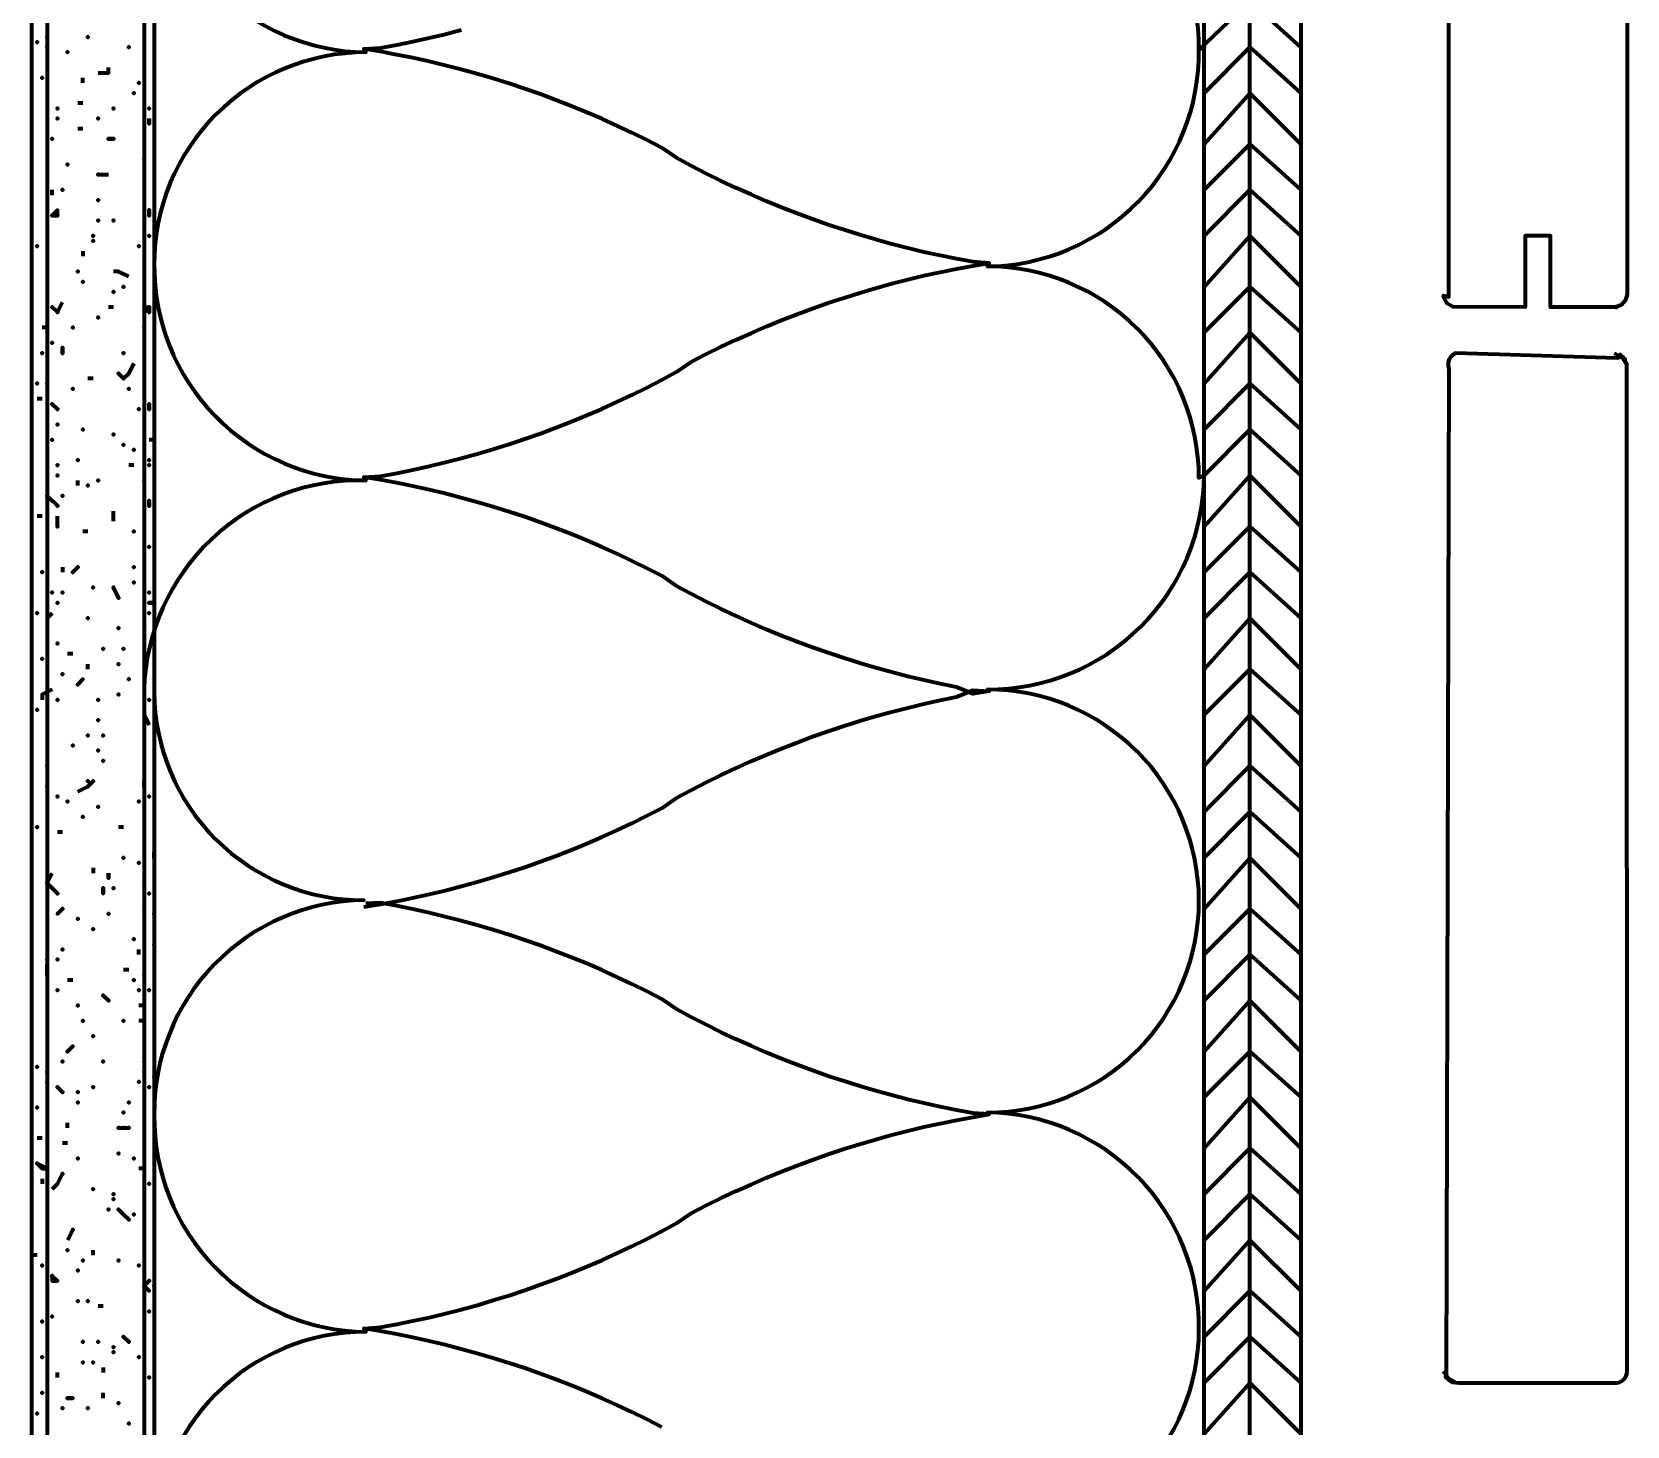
# Model space of a CAD drawing. Extents: x 261 to 424, y 0 to 368.
# Drawn here: x 342.77 to 351.12, y 168.46 to 175.75 of the extents above; entities that cross this region are included whole.
import ezdxf

# ---------------------------------------------------------------- set-up
doc = ezdxf.new("R2010")
doc.units = 0
doc.header["$MEASUREMENT"] = 0
doc.layers.add('Dt-Line 1', color=9, linetype='Continuous', lineweight=0)
doc.layers.add('Dt-Line 3', color=7, linetype='Continuous', lineweight=15)

msp = doc.modelspace()

# ---------------------------------------------------------------- linework, layer by layer
at = {"layer": 'Dt-Line 1', "linetype": 'Continuous', "lineweight": 158}
for p, q in [((343.03665, 175.48235), (343.03665, 175.509)), ((343.03665, 175.37567), (343.00999, 175.37567)), ((343.03665, 175.24233), (343.00999, 175.24233)), ((342.87665, 174.89567), (342.87665, 174.92233)), ((343.03665, 174.60233), (343.03665, 174.57567)), ((343.19665, 174.309), (343.16999, 174.309)), ((342.84999, 174.20233), (342.82332, 174.20233)), ((343.08999, 173.93567), (343.06332, 173.93567)), ((342.82332, 173.829), (342.79666, 173.829)), ((343.40999, 173.61567), (343.38332, 173.61567)), ((343.30332, 173.48235), (343.27665, 173.48235)), ((343.00999, 173.37567), (343.00999, 173.40233)), ((342.82332, 173.21567), (342.79666, 173.21567)), ((343.06332, 173.13567), (343.03665, 173.13567)), ((342.92999, 172.949), (342.92999, 172.92233)), ((342.87665, 172.709), (342.84999, 172.68233)), ((342.98332, 172.49567), (342.95666, 172.49567)), ((343.06332, 172.41567), (343.06332, 172.44233)), ((342.92999, 171.56233), (342.90332, 171.56233)), ((343.24999, 171.589), (343.22332, 171.589)), ((343.08999, 171.37567), (343.08999, 171.349)), ((343.32999, 170.92233), (343.32999, 170.949)), ((342.98332, 170.789), (342.95666, 170.789)), ((343.27665, 170.84233), (343.24999, 170.84233)), ((343.35665, 170.65567), (343.32999, 170.65567)), ((343.35665, 170.57567), (343.32999, 170.57567)), ((342.95666, 170.01567), (342.95666, 170.04233)), ((342.82332, 169.96233), (342.79666, 169.96233)), ((342.95666, 169.93567), (342.92999, 169.93567)), ((343.35665, 169.80233), (343.32999, 169.80233)), ((342.82332, 169.749), (342.82332, 169.72233)), ((343.08999, 169.349), (343.08999, 169.37567)), ((342.79666, 169.349), (342.76999, 169.349)), ((343.14332, 169.08233), (343.11665, 169.08233)), ((342.90332, 168.709), (342.90332, 168.73567)), ((343.14332, 168.76233), (343.14332, 168.73567)), ((343.14332, 168.60233), (343.14332, 168.629))]:
    msp.add_line(p, q, dxfattribs=at)
for points in [[(349.14332, 59.16233), (349.14332, 323.16232), (348.90332, 322.92235), (348.90332, 322.92235)], [(342.84999, 175.72233), (342.84999, 175.72233), (342.84999, 175.72236)], [(344.50746, 171.17127), (344.59331, 171.18563), (344.67885, 171.20146), (344.76406, 171.21874), (344.84891, 171.23748), (344.93338, 171.25767), (345.01747, 171.2793), (345.10115, 171.30236), (345.1844, 171.32685), (345.26721, 171.35277), (345.34956, 171.3801), (345.43142, 171.40884), (345.51278, 171.43898), (345.59363, 171.47052), (345.67394, 171.50345), (345.7537, 171.53777), (345.83288, 171.57346), (345.91147, 171.61053), (345.98946, 171.64896), (346.06682, 171.68875), (346.14311, 171.74143), (346.21982, 171.78258), (346.29718, 171.82238), (346.37516, 171.86081), (346.45376, 171.89788), (346.53294, 171.93357), (346.6127, 171.96789), (346.69301, 172.00082), (346.77386, 172.03236), (346.85522, 172.0625), (346.93708, 172.09124), (347.01943, 172.11857), (347.10224, 172.14449), (347.18549, 172.16898), (347.26917, 172.19204), (347.35326, 172.21367), (347.43773, 172.23386), (347.52258, 172.2526), (347.60779, 172.26988), (347.69332, 172.30563), (347.77918, 172.30007), (347.69332, 172.28571), (347.60779, 172.32145), (347.52258, 172.33874), (347.43773, 172.35748), (347.35326, 172.37767), (347.26917, 172.3993), (347.18549, 172.42236), (347.10224, 172.44685), (347.01943, 172.47276), (346.93708, 172.50009), (346.85522, 172.52883), (346.77386, 172.55898), (346.69301, 172.59051), (346.6127, 172.62345), (346.53294, 172.65776), (346.45376, 172.69346), (346.37516, 172.73052), (346.29718, 172.76896), (346.21982, 172.80875), (346.14311, 172.8499), (346.06637, 172.90281), (345.98901, 172.94259), (345.91102, 172.98102), (345.83243, 173.01808), (345.75324, 173.05377), (345.67348, 173.08807), (345.59317, 173.121), (345.51232, 173.15253), (345.43095, 173.18266), (345.34909, 173.2114), (345.26674, 173.23872), (345.18393, 173.26462), (345.10067, 173.28911), (345.01699, 173.31216), (344.9329, 173.33378), (344.84842, 173.35396), (344.76357, 173.37269), (344.67836, 173.38997), (344.59282, 173.40579), (344.50696, 173.42015), (344.59331, 173.42563), (344.67885, 173.44145), (344.76406, 173.45874), (344.84891, 173.47748), (344.93338, 173.49767), (345.01747, 173.5193), (345.10115, 173.54236), (345.1844, 173.56685), (345.26721, 173.59276), (345.34956, 173.62009), (345.43142, 173.64883), (345.51278, 173.67898), (345.59363, 173.71051), (345.67394, 173.74345), (345.7537, 173.77776), (345.83288, 173.81346), (345.91147, 173.85052), (345.98946, 173.88896), (346.06682, 173.92875), (346.14353, 173.9699), (346.21982, 174.02258), (346.29718, 174.06238), (346.37516, 174.10081), (346.45376, 174.13788), (346.53294, 174.17357), (346.6127, 174.20789), (346.69301, 174.24082), (346.77386, 174.27236), (346.85522, 174.3025), (346.93708, 174.33124), (347.01943, 174.35857), (347.10224, 174.38448), (347.18549, 174.40897), (347.26917, 174.43204), (347.35326, 174.45366), (347.43773, 174.47385), (347.52258, 174.49259), (347.60779, 174.50988), (347.69332, 174.52571), (347.77918, 174.54007), (347.69332, 174.54563), (347.60779, 174.56145), (347.52258, 174.57874), (347.43773, 174.59748), (347.35326, 174.61767), (347.26917, 174.6393), (347.18549, 174.66236), (347.10224, 174.68685), (347.01943, 174.71276), (346.93708, 174.74009), (346.85522, 174.76883), (346.77386, 174.79898), (346.69301, 174.83051), (346.6127, 174.86345), (346.53294, 174.89776), (346.45376, 174.93346), (346.37516, 174.97052), (346.29718, 175.00896), (346.21982, 175.04875), (346.14311, 175.0899), (346.06637, 175.14281), (345.98901, 175.18259), (345.91102, 175.22102), (345.83243, 175.25808), (345.75324, 175.29377), (345.67348, 175.32807), (345.59317, 175.361), (345.51232, 175.39253), (345.43095, 175.42266), (345.34909, 175.4514), (345.26674, 175.47872), (345.18393, 175.50462), (345.10067, 175.52911), (345.01699, 175.55216), (344.9329, 175.57378), (344.84842, 175.59396), (344.76357, 175.61269), (344.67836, 175.62997), (344.59282, 175.64579), (344.50696, 175.66015), (344.59331, 175.66563), (344.67885, 175.68145), (344.76406, 175.69874), (344.84891, 175.71748), (344.93338, 175.73767), (345.01747, 175.7593)], [(342.79666, 175.69567), (342.79666, 175.69567), (342.79666, 175.69569)], [(342.84999, 175.669), (342.84999, 175.669), (342.84999, 175.66903)], [(342.95666, 175.64233), (342.95666, 175.64233), (342.95666, 175.64236)], [(343.27665, 175.669), (343.27665, 175.669), (343.27665, 175.66903)], [(348.90332, 175.429), (349.14332, 175.669), (349.40999, 175.429), (349.40999, 175.429)], [(343.11665, 175.53567), (343.16999, 175.53567), (343.16999, 175.56233)], [(342.82332, 175.509), (342.82332, 175.509), (342.82332, 175.50903)], [(343.32999, 175.48235), (343.32999, 175.48235), (343.32999, 175.48237)], [(343.30332, 175.429), (343.30332, 175.429), (343.30332, 175.42903)], [(348.90332, 175.16233), (349.14332, 175.429), (349.40999, 175.16233), (349.40999, 175.16233)], [(342.90332, 175.349), (342.90332, 175.349), (342.90332, 175.34903)], [(343.11665, 175.29567), (343.11665, 175.29567), (343.11665, 175.29569)], [(343.19665, 175.349), (343.19665, 175.349), (343.19665, 175.34903)], [(343.38332, 175.349), (343.38332, 175.349), (343.38332, 175.34903)], [(343.38332, 175.29567), (343.38332, 175.269), (343.38332, 175.29567)], [(342.87665, 175.189), (342.87665, 175.189), (342.87665, 175.18903)], [(348.90332, 174.92233), (349.14332, 175.16233), (349.40999, 174.92233), (349.40999, 174.92233)], [(343.11665, 175.00233), (343.16999, 175.00233)], [(342.92999, 174.92233), (342.92999, 174.92233), (342.92999, 174.92236)], [(348.90332, 174.68233), (349.14332, 174.92233), (349.40999, 174.68233), (349.40999, 174.68233)], [(343.11665, 174.869), (343.11665, 174.869), (343.11665, 174.86903)], [(343.11665, 174.76233), (343.11665, 174.76233), (343.11665, 174.76236)], [(343.19665, 174.76233), (343.19665, 174.76233), (343.19665, 174.76236)], [(342.79666, 174.629), (342.79666, 174.629), (342.79666, 174.62903)], [(343.32999, 174.629), (343.32999, 174.629), (343.32999, 174.62903)], [(343.38332, 174.68233), (343.38332, 174.68233), (343.38332, 174.68236)], [(348.90332, 174.41567), (349.14332, 174.68233), (349.40999, 174.41567), (349.40999, 174.41567)], [(343.27665, 174.469), (343.22332, 174.49567), (343.19665, 174.49567)], [(343.03665, 174.44233), (343.03665, 174.44233), (343.03665, 174.44236)], [(343.19665, 174.389), (343.19665, 174.389), (343.19665, 174.38903)], [(343.24999, 174.41567), (343.24999, 174.41567), (343.24999, 174.41569)], [(348.90332, 174.17567), (349.14332, 174.41567), (349.40999, 174.17567), (349.40999, 174.17567)], [(342.87665, 174.309), (342.90332, 174.28233), (342.92999, 174.33567)], [(342.98332, 174.20233), (342.98332, 174.20233), (342.98332, 174.20236)], [(343.11665, 174.25567), (343.11665, 174.25567), (343.11665, 174.25569)], [(343.35665, 174.20233), (343.35665, 174.20233), (343.35665, 174.20236)], [(342.87665, 174.12233), (342.87665, 174.12233), (342.87665, 174.12236)], [(348.90332, 173.909), (349.14332, 174.17567), (349.40999, 173.909), (349.40999, 173.909)], [(342.82332, 174.069), (342.82332, 174.069), (342.82332, 174.06903)], [(343.24999, 174.069), (343.24999, 174.069), (343.24999, 174.06903)], [(343.27665, 173.96236), (343.24999, 173.93567), (343.22332, 173.96233), (343.24999, 173.93567), (343.27665, 173.96236), (343.30332, 174.01567)], [(342.79666, 173.909), (342.79666, 173.909), (342.79666, 173.90903)], [(342.84999, 173.909), (342.84999, 173.909), (342.84999, 173.90903)], [(342.98332, 173.88233), (342.98332, 173.88233), (342.98332, 173.88236)], [(348.90332, 173.669), (349.14332, 173.909), (349.40999, 173.669), (349.40999, 173.669)], [(343.32999, 173.77567), (343.32999, 173.77567), (343.32999, 173.77569)], [(342.90332, 173.69567), (342.90332, 173.69567), (342.90332, 173.69569)], [(343.03665, 173.669), (343.03665, 173.669), (343.03665, 173.66903)], [(343.19665, 173.64233), (343.19665, 173.64233), (343.19665, 173.64236)], [(342.87665, 173.61567), (342.87665, 173.61567), (342.87665, 173.61569)], [(343.24999, 173.589), (343.24999, 173.589), (343.24999, 173.58903)], [(343.30332, 173.56233), (343.30332, 173.56233), (343.30332, 173.56236)], [(342.90332, 173.48235), (342.90332, 173.48235), (342.90332, 173.48237)], [(343.00999, 173.509), (343.00999, 173.509), (343.00999, 173.50903)], [(342.90332, 173.429), (342.90332, 173.429), (342.90332, 173.42903)], [(343.06332, 173.37567), (343.06332, 173.37567), (343.06332, 173.37569)], [(343.11665, 173.40233), (343.11665, 173.40233), (343.11665, 173.40236)], [(343.35665, 173.40233), (343.35665, 173.40233), (343.35665, 173.40236)], [(348.90332, 173.16233), (349.14332, 173.429), (349.40999, 173.16233), (349.40999, 173.16233)], [(342.84999, 173.32233), (342.90332, 173.269), (342.90332, 173.269), (342.90332, 173.26903)], [(342.92999, 173.32233), (342.92999, 173.32233), (342.92999, 173.32236)], [(342.90332, 173.16233), (342.90332, 173.21567)], [(343.19665, 173.189), (343.19665, 173.21567), (343.19665, 173.24233)], [(343.30332, 173.13567), (343.30332, 173.13567), (343.30332, 173.13569)], [(348.90332, 172.92233), (349.14332, 173.16233), (349.40999, 172.92233), (349.40999, 172.92233)], [(343.38332, 173.05567), (343.38332, 173.05567), (343.38332, 173.05569)], [(342.82332, 172.92233), (342.82332, 172.92233), (342.82332, 172.92236)], [(343.30332, 172.949), (343.30332, 172.949), (343.30332, 172.94903)], [(343.30332, 172.869), (343.30332, 172.869), (343.30332, 172.86903)], [(348.90332, 172.68233), (349.14332, 172.92233), (349.40999, 172.68233), (349.40999, 172.68233)], [(342.87665, 172.81568), (342.87665, 172.81568), (342.87665, 172.81571)], [(342.92999, 172.81568), (342.92999, 172.81568), (342.92999, 172.81571)], [(343.08999, 172.84233), (343.08999, 172.84233), (343.08999, 172.84236)], [(343.19665, 172.84233), (343.22332, 172.789)], [(343.38332, 172.81568), (343.38332, 172.81568), (343.38332, 172.81571)], [(342.79666, 172.709), (342.79666, 172.709), (342.79666, 172.70903)], [(342.90332, 172.76233), (342.90332, 172.76233), (342.90332, 172.76236)], [(343.38332, 172.709), (343.38332, 172.709), (343.38332, 172.70903)], [(343.06332, 172.68233), (343.06332, 172.68233), (343.06332, 172.68236)], [(343.22332, 172.629), (343.22332, 172.629), (343.22332, 172.62903)], [(348.90332, 172.41567), (349.14332, 172.68233), (349.40999, 172.41567), (349.40999, 172.41567)], [(342.90332, 172.549), (342.90332, 172.549), (342.90332, 172.54903)], [(342.82332, 172.469), (342.82332, 172.469), (342.82332, 172.46903)], [(343.14332, 172.52233), (343.14332, 172.52233), (343.14332, 172.52236)], [(343.24999, 172.52233), (343.24999, 172.52233), (343.24999, 172.52236)], [(342.92999, 172.389), (342.92999, 172.389), (342.92999, 172.38903)], [(343.22332, 172.44233), (343.22332, 172.44233), (343.22332, 172.44236)], [(348.90332, 172.17567), (349.14332, 172.41567), (349.40999, 172.17567), (349.40999, 172.17567)], [(342.87665, 172.309), (342.82332, 172.28233), (342.82332, 172.25567)], [(343.22332, 172.28233), (343.22332, 172.28233), (343.22332, 172.28236)], [(343.27665, 172.36233), (343.27665, 172.36233), (343.27665, 172.36236)], [(342.79666, 172.20233), (342.79666, 172.20233), (342.79666, 172.20236)], [(342.90332, 172.25567), (342.90332, 172.25567), (342.90332, 172.25569)], [(343.11665, 172.25567), (343.11665, 172.25567), (343.11665, 172.25569)], [(343.38332, 172.25567), (343.38332, 172.25567), (343.38332, 172.25569)], [(343.11665, 172.14901), (343.11665, 172.14901), (343.11665, 172.14904)], [(343.38332, 172.12233), (343.35665, 172.17567), (343.35665, 172.14901)], [(348.90332, 171.909), (349.14332, 172.17567), (349.40999, 171.909), (349.40999, 171.909)], [(343.06332, 172.069), (343.06332, 172.069), (343.06332, 172.06903)], [(343.14332, 172.069), (343.14332, 172.069), (343.14332, 172.06903)], [(342.98332, 172.01567), (342.98332, 172.01567), (342.98332, 172.01569)], [(343.11665, 171.989), (343.11665, 171.989), (343.11665, 171.98903)], [(342.84999, 171.909), (342.84999, 171.909), (342.84999, 171.90903)], [(343.14332, 171.93567), (343.14332, 171.93567), (343.14332, 171.93569)], [(348.90332, 171.669), (349.14332, 171.909), (349.40999, 171.669), (349.40999, 171.669)], [(342.84999, 171.80233), (342.84999, 171.80233), (342.84999, 171.80236)], [(343.00999, 171.77567), (343.06332, 171.80233), (343.08999, 171.829), (343.06332, 171.80233)], [(342.90332, 171.749), (342.90332, 171.749), (342.90332, 171.74903)], [(342.95666, 171.72233), (342.95666, 171.72233), (342.95666, 171.72236)], [(343.32999, 171.72233), (343.32999, 171.72233), (343.32999, 171.72236)], [(343.38332, 171.749), (343.38332, 171.749), (343.38332, 171.74903)], [(343.03665, 171.64233), (343.03665, 171.64233), (343.03665, 171.64236)], [(343.11665, 171.69567), (343.11665, 171.69567), (343.11665, 171.69569)], [(348.90332, 171.429), (349.14332, 171.669), (349.40999, 171.429), (349.40999, 171.429)], [(342.79666, 171.589), (342.79666, 171.589), (342.79666, 171.58903)], [(343.24999, 171.429), (343.24999, 171.429), (343.24999, 171.42903)], [(343.32999, 171.40233), (343.32999, 171.40233), (343.32999, 171.40236)], [(348.90332, 171.16233), (349.14332, 171.429), (349.40999, 171.16233), (349.40999, 171.16233)], [(342.87665, 171.269), (342.90332, 171.24233), (342.87665, 171.269), (342.84999, 171.29567), (342.87665, 171.349)], [(343.16999, 171.349), (343.16999, 171.32233), (343.16999, 171.349)], [(343.35665, 171.29567), (343.35665, 171.29567), (343.35665, 171.29569)], [(343.19665, 171.269), (343.19665, 171.269), (343.19665, 171.26903)], [(343.38332, 171.24233), (343.38332, 171.24233), (343.38332, 171.24236)], [(343.16999, 171.13567), (343.16999, 171.13567), (343.16999, 171.13569)], [(343.35665, 171.16233), (343.35665, 171.16233), (343.35665, 171.16236)], [(343.40999, 171.13567), (343.40999, 171.13567), (343.40999, 171.13569)], [(346.06637, 168.44947), (345.98901, 168.48926), (345.91102, 168.52768), (345.83243, 168.56474), (345.75324, 168.60043), (345.67348, 168.63474), (345.59317, 168.66766), (345.51232, 168.69919), (345.43095, 168.72933), (345.34909, 168.75806), (345.26674, 168.78538), (345.18393, 168.81129), (345.10067, 168.83577), (345.01699, 168.85882), (344.9329, 168.88045), (344.84842, 168.90063), (344.76357, 168.91936), (344.67836, 168.93664), (344.59282, 168.95246), (344.50696, 168.96681), (344.59331, 168.97228), (344.67885, 168.98811), (344.76406, 169.0054), (344.84891, 169.02414), (344.93338, 169.04433), (345.01747, 169.06596), (345.10115, 169.08902), (345.1844, 169.11351), (345.26721, 169.13943), (345.34956, 169.16676), (345.43142, 169.1955), (345.51278, 169.22564), (345.59363, 169.25718), (345.67394, 169.29011), (345.7537, 169.32443), (345.83288, 169.36012), (345.91147, 169.39719), (345.98946, 169.43562), (346.06682, 169.47542), (346.14353, 169.51656), (346.21982, 169.56925), (346.29718, 169.60904), (346.37516, 169.64748), (346.45376, 169.68454), (346.53294, 169.72024), (346.6127, 169.75455), (346.69301, 169.78748), (346.77386, 169.81902), (346.85522, 169.84917), (346.93708, 169.87791), (347.01943, 169.90524), (347.10224, 169.93115), (347.18549, 169.95564), (347.26917, 169.9787), (347.35326, 170.00033), (347.43773, 170.02052), (347.52258, 170.03926), (347.60779, 170.05654), (347.69332, 170.07237), (347.77918, 170.08673), (347.69332, 170.09229), (347.60779, 170.10812), (347.52258, 170.12541), (347.43773, 170.14415), (347.35326, 170.16434), (347.26917, 170.18596), (347.18549, 170.20903), (347.10224, 170.23352), (347.01943, 170.25943), (346.93708, 170.28676), (346.85522, 170.3155), (346.77386, 170.34564), (346.69301, 170.37718), (346.6127, 170.41011), (346.53294, 170.44443), (346.45376, 170.48012), (346.37516, 170.51719), (346.29718, 170.55562), (346.21982, 170.59542), (346.14311, 170.63656), (346.06637, 170.68948), (345.98901, 170.72926), (345.91102, 170.76769), (345.83243, 170.80475), (345.75324, 170.84043), (345.67348, 170.87474), (345.59317, 170.90766), (345.51232, 170.9392), (345.43095, 170.96933), (345.34909, 170.99806), (345.26674, 171.02538), (345.18393, 171.05129), (345.10067, 171.07577), (345.01699, 171.09883), (344.9329, 171.12045), (344.84842, 171.14063), (344.76357, 171.15936), (344.67836, 171.17664), (344.59282, 171.19246), (344.51665, 171.189)], [(348.90332, 170.92233), (349.14332, 171.16233), (349.40999, 170.92233), (349.40999, 170.92233)], [(343.00999, 171.109), (343.00999, 171.109), (343.00999, 171.10903)], [(343.08999, 171.05567), (343.08999, 171.05567), (343.08999, 171.05569)], [(342.92999, 170.949), (342.92999, 170.949), (342.92999, 170.94903)], [(343.30332, 171.00233), (343.30332, 171.00233), (343.30332, 171.00236)], [(343.40999, 170.97567), (343.40999, 170.97567), (343.40999, 170.97569)], [(342.84999, 170.81568), (342.84999, 170.869), (342.84999, 170.869)], [(342.90332, 170.89567), (342.90332, 170.89567), (342.90332, 170.89569)], [(348.90332, 170.68233), (349.14332, 170.92233), (349.40999, 170.68233), (349.40999, 170.68233)], [(343.30332, 170.789), (343.30332, 170.789), (343.30332, 170.78903)], [(343.35665, 170.81568), (343.35665, 170.81568), (343.35665, 170.81571)], [(342.90332, 170.73567), (342.90332, 170.73567), (342.90332, 170.73569)], [(343.32999, 170.73567), (343.32999, 170.73567), (343.32999, 170.73569)], [(343.38332, 170.73567), (343.38332, 170.73567), (343.38332, 170.73569)], [(342.84999, 170.68233), (342.84999, 170.629), (342.84999, 170.60233)], [(343.00999, 170.65567), (343.00999, 170.65567), (343.00999, 170.65569)], [(348.90332, 170.41567), (349.14332, 170.68233), (349.40999, 170.41567), (349.40999, 170.41567)], [(343.03665, 170.57567), (343.03665, 170.57567), (343.03665, 170.57569)], [(343.24999, 170.57567), (343.24999, 170.57567), (343.24999, 170.57569)], [(343.08999, 170.49567), (343.08999, 170.49567), (343.08999, 170.49569)], [(342.92999, 170.36233), (342.92999, 170.36233), (342.92999, 170.36236)], [(343.14332, 170.36233), (343.14332, 170.36233), (343.14332, 170.36236)], [(343.35665, 170.36233), (343.35665, 170.36233), (343.35665, 170.36236)], [(348.90332, 170.17567), (349.14332, 170.41567), (349.40999, 170.17567), (349.40999, 170.17567)], [(342.79666, 170.33567), (342.79666, 170.33567), (342.79666, 170.33569)], [(342.84999, 170.309), (342.84999, 170.309), (342.84999, 170.30903)], [(343.35665, 170.309), (343.35665, 170.309), (343.35665, 170.30903)], [(343.40999, 170.28233), (343.40999, 170.28233), (343.40999, 170.28236)], [(342.84999, 170.25567), (342.84999, 170.25567), (342.84999, 170.25569)], [(343.00999, 170.20233), (343.00999, 170.20233), (343.00999, 170.20236)], [(343.08999, 170.229), (343.08999, 170.229), (343.08999, 170.22903)], [(343.32999, 170.25567), (343.32999, 170.25567), (343.32999, 170.25569)], [(343.38332, 170.229), (343.38332, 170.229), (343.38332, 170.22903)], [(342.79666, 170.12233), (342.79666, 170.12233), (342.79666, 170.12236)], [(343.00999, 170.14901), (343.00999, 170.14901), (343.00999, 170.14904)], [(343.27665, 170.14901), (343.27665, 170.14901), (343.27665, 170.14904)], [(348.90332, 169.909), (349.14332, 170.17567), (349.40999, 169.909), (349.40999, 169.909)], [(343.24999, 170.09567), (343.24999, 170.09567), (343.24999, 170.09569)], [(343.22332, 170.01567), (343.27665, 170.01569)], [(343.22332, 169.88233), (343.22332, 169.88233), (343.22332, 169.88236)], [(348.90332, 169.669), (349.14332, 169.909), (349.40999, 169.669), (349.40999, 169.669)], [(343.00999, 169.85567), (343.00999, 169.85567), (343.00999, 169.85569)], [(343.30332, 169.85567), (343.30332, 169.85567), (343.30332, 169.85569)], [(342.76999, 169.749), (342.76999, 169.749), (342.76999, 169.74903)], [(342.87665, 169.69567), (342.90332, 169.72233), (342.92999, 169.77567)], [(343.08999, 169.69567), (343.08999, 169.69567), (343.08999, 169.69569)], [(343.38332, 169.72233), (343.38332, 169.72233), (343.38332, 169.72236)], [(348.90332, 169.429), (349.14332, 169.669), (349.40999, 169.429), (349.40999, 169.429)], [(343.16999, 169.589), (343.16999, 169.589), (343.16999, 169.58903)], [(343.30332, 169.56233), (343.30332, 169.56233), (343.30332, 169.56236)], [(342.98332, 169.48235), (342.95666, 169.429)], [(342.95666, 169.37567), (342.95666, 169.37567), (342.95666, 169.37569)], [(348.90332, 169.16233), (349.14332, 169.429), (349.40999, 169.16233), (349.40999, 169.16233)], [(342.82332, 169.29567), (342.82332, 169.29567), (342.82332, 169.29569)], [(343.03665, 169.32233), (343.03665, 169.32233), (343.03665, 169.32236)], [(343.22332, 169.32233), (343.22332, 169.32233), (343.22332, 169.32236)], [(343.32999, 169.29567), (343.32999, 169.29567), (343.32999, 169.29569)], [(343.00999, 169.269), (343.00999, 169.269), (343.00999, 169.26903)], [(343.40999, 169.189), (343.40999, 169.189), (343.40999, 169.18903)], [(348.90332, 168.92233), (349.14332, 169.16233), (349.40999, 168.92233), (349.40999, 168.92233)], [(342.87665, 169.029), (342.87665, 169.029), (342.87665, 169.02903)], [(343.00999, 169.109), (343.00999, 169.109), (343.00999, 169.10903)], [(343.06332, 169.109), (343.06332, 169.109), (343.06332, 169.10903)], [(343.38332, 169.05567), (343.38332, 169.05567), (343.38332, 169.05569)], [(342.82332, 169.00233), (342.82332, 169.00233), (342.82332, 169.00236)], [(343.03665, 168.89567), (343.03665, 168.89567), (343.03665, 168.89569)], [(343.11665, 168.89567), (343.11665, 168.89567), (343.11665, 168.89569)], [(348.90332, 168.68233), (349.14332, 168.92233), (349.40999, 168.68233), (349.40999, 168.68233)], [(342.82332, 168.81568), (342.82332, 168.81568), (342.82332, 168.81571)], [(343.03665, 168.789), (343.03665, 168.789), (343.03665, 168.78903)], [(343.08999, 168.789), (343.08999, 168.789), (343.08999, 168.78903)], [(343.32999, 168.81568), (343.32999, 168.81568), (343.32999, 168.81571)], [(343.38332, 168.709), (343.38332, 168.709), (343.38332, 168.70903)], [(342.82332, 168.629), (342.82332, 168.629), (342.82332, 168.62903)], [(348.90332, 168.41567), (349.14332, 168.68233), (349.40999, 168.41567), (349.40999, 168.41567)], [(342.92999, 168.549), (342.92999, 168.549), (342.92999, 168.54903)], [(343.06332, 168.549), (343.06332, 168.549), (343.06332, 168.54903)], [(343.22332, 168.57567), (343.22332, 168.57567), (343.22332, 168.57569)], [(342.79666, 168.52233), (342.79666, 168.52233), (342.79666, 168.52236)], [(343.27665, 168.46899), (343.27665, 168.46899), (343.27665, 168.46901)]]:
    msp.add_lwpolyline(points, dxfattribs=at)
for points in [[(343.90952, 179.91426, 0.3315249), (343.45632, 178.67218, 0.3315264), (344.51665, 177.88233, 0.4142155), (343.40999, 176.77567, 0.4142155), (344.51665, 175.64233, 0.4142155), (343.40999, 174.53567, 0.4142155), (344.51665, 173.40233, 0.4142155), (343.35665, 172.309)], [(349.40999, 175.669), (349.14332, 175.909), (348.87665, 175.65567, 0.4142155), (347.76999, 176.789, 0.4142155), (348.90332, 177.909), (349.14332, 178.17567), (349.40999, 177.909), (349.40999, 177.909)], [(348.90332, 173.429), (348.87665, 173.41567, 0.4142155), (347.76999, 174.52233, 0.4142155), (348.87665, 175.65567), (348.90332, 175.669)], [(347.76999, 167.85567, 0.4142155), (348.87665, 168.96233, 0.4142155), (347.76999, 170.09567, 0.4142155), (348.87665, 171.20233, 0.4142155), (347.76999, 172.309, 0.4142155), (348.90332, 173.429), (349.14332, 173.669), (349.40999, 173.429), (349.40999, 173.429)], [(343.40998, 172.29567, 0.4142155), (344.50696, 171.20681, 0.4142155), (343.40999, 170.08233, 0.4142155), (344.51665, 168.949, 0.4142155), (343.40999, 167.84233, 0.4142155)]]:
    msp.add_lwpolyline(points, format="xyb", dxfattribs=at)
for points in [[(343.06332, 175.72233), (343.06332, 175.72236), (343.06332, 175.72233)], [(342.90332, 175.29567), (342.90332, 175.29569), (342.90332, 175.29567)], [(343.19665, 175.189), (343.16999, 175.189), (343.19665, 175.189)], [(343.35665, 175.08233), (343.35665, 175.08236), (343.35665, 175.08233)], [(342.87665, 174.789), (342.87665, 174.78903), (342.90332, 174.789), (342.90332, 174.81568)], [(343.38332, 174.81568), (343.38332, 174.81571), (343.38332, 174.789)], [(343.35665, 174.309), (343.38332, 174.309), (343.38332, 174.30903), (343.38332, 174.309), (343.38332, 174.28233)], [(342.92999, 174.09567), (342.92999, 174.09569), (342.92999, 174.069)], [(343.27665, 173.88233), (343.27665, 173.88236), (343.27665, 173.88233)], [(342.87665, 173.80233), (342.90332, 173.77567), (342.90332, 173.77569), (342.87665, 173.80233)], [(343.38332, 173.80233), (343.38332, 173.80236), (343.38332, 173.77567)], [(343.38332, 173.29567), (343.38332, 173.29567), (343.38332, 173.269)], [(343.00999, 172.949), (343.00999, 172.94903), (342.98332, 172.92233), (342.98332, 172.92233)], [(343.40999, 172.76233), (343.40999, 172.76236), (343.38332, 172.76233)], [(343.00999, 172.33567), (343.00999, 172.33569), (343.03665, 172.36233)], [(343.35665, 171.829), (343.35665, 171.82903), (343.35665, 171.80233)], [(343.40999, 171.45567), (343.40999, 171.45569), (343.40999, 171.429)], [(343.14332, 171.269), (343.14332, 171.26903), (343.14332, 171.24233)], [(342.92999, 171.16233), (342.92999, 171.16236), (342.90332, 171.13567)], [(343.16999, 170.68233), (343.16999, 170.68236), (343.14332, 170.709), (343.14332, 170.709)], [(342.95666, 170.41567), (342.95666, 170.41569), (342.98332, 170.44233)], [(342.92999, 170.20233), (342.92999, 170.20236), (342.90332, 170.229), (342.90332, 170.229)], [(342.79666, 169.829), (342.79666, 169.82903), (342.82332, 169.80233), (342.84999, 169.80233)], [(343.24999, 169.56233), (343.27665, 169.53567), (343.27665, 169.53569), (343.24999, 169.56236), (343.22332, 169.589)], [(342.87665, 169.24233), (342.87665, 169.24236), (342.87665, 169.21567), (342.90332, 169.21567)], [(343.35665, 169.189), (343.38332, 169.21567), (343.38332, 169.21569), (343.35665, 169.18903), (343.38332, 169.16233)], [(343.24999, 168.92233), (343.24999, 168.92236), (343.27665, 168.89567), (343.27665, 168.89567)], [(342.95666, 168.60233), (342.95666, 168.60236), (342.98332, 168.60233)]]:
    msp.add_lwpolyline(points, close=True, dxfattribs=at)
for p in [(342.84999, 175.72233), (343.06332, 175.72233), (343.06332, 175.72233), (342.79666, 175.69567), (342.84999, 175.669), (342.95666, 175.64233), (343.27665, 175.669), (348.90332, 175.669), (349.40999, 175.669), (342.82332, 175.509), (343.32999, 175.48235), (343.30332, 175.429), (348.90332, 175.429), (349.40999, 175.429), (342.90332, 175.349), (342.90332, 175.29567), (342.90332, 175.29567), (343.11665, 175.29567), (343.19665, 175.349), (343.38332, 175.349), (342.87665, 175.189), (343.16999, 175.189), (343.19665, 175.189), (343.19665, 175.189), (348.90332, 175.16233), (349.40999, 175.16233), (342.95666, 175.05567), (343.35665, 175.08233), (343.11665, 175.00233), (343.11665, 175.00233), (342.92999, 174.92233), (348.90332, 174.92233), (349.40999, 174.92233), (342.87665, 174.789), (342.90332, 174.789), (343.11665, 174.869), (343.38332, 174.81568), (343.38332, 174.789), (343.11665, 174.76233), (343.19665, 174.76233), (342.79666, 174.629), (343.08999, 174.68233), (343.08999, 174.65567), (343.32999, 174.629), (343.38332, 174.68233), (348.90332, 174.68233), (349.40999, 174.68233), (343.00999, 174.49567), (343.03665, 174.44233), (343.19665, 174.389), (343.24999, 174.41567), (348.90332, 174.41567), (349.40999, 174.41567), (342.87665, 174.309), (343.35665, 174.309), (343.38332, 174.309), (343.38332, 174.309), (342.90332, 174.28233), (342.98332, 174.20233), (343.11665, 174.25567), (343.35665, 174.20233), (343.38332, 174.28233), (342.87665, 174.12233), (348.90332, 174.17567), (349.40999, 174.17567), (342.82332, 174.069), (342.92999, 174.09567), (342.92999, 174.069), (343.24999, 174.069), (343.22332, 173.96233), (343.27665, 173.96233), (342.79666, 173.909), (342.84999, 173.909), (342.98332, 173.88233), (343.24999, 173.93567), (343.27665, 173.88233), (343.27665, 173.88233), (348.90332, 173.909), (349.40999, 173.909), (342.87665, 173.80233), (343.38332, 173.80233), (342.90332, 173.77567), (343.32999, 173.77567), (343.38332, 173.77567), (342.90332, 173.69567), (343.03665, 173.669), (343.19665, 173.64233), (348.90332, 173.669), (349.40999, 173.669), (342.87665, 173.61567), (343.24999, 173.589), (343.30332, 173.56233), (342.90332, 173.48235), (343.00999, 173.509), (343.38332, 173.509), (343.38332, 173.48235), (342.90332, 173.429), (343.06332, 173.37567), (343.11665, 173.40233), (343.35665, 173.40233), (348.90332, 173.429), (349.40999, 173.429), (342.84999, 173.32233), (342.87665, 173.29567), (342.92999, 173.32233), (343.38332, 173.29567), (343.38332, 173.29567), (342.90332, 173.269), (343.38332, 173.269), (342.90332, 173.16233), (343.30332, 173.13567), (348.90332, 173.16233), (349.40999, 173.16233), (343.38332, 173.05567), (342.82332, 172.92233), (342.98332, 172.92233), (343.00999, 172.949), (343.30332, 172.949), (343.30332, 172.869), (348.90332, 172.92233), (349.40999, 172.92233), (342.87665, 172.81568), (342.92999, 172.81568), (343.08999, 172.84233), (343.19665, 172.84233), (343.22332, 172.789), (343.38332, 172.81568), (342.79666, 172.709), (342.90332, 172.76233), (343.38332, 172.76233), (343.38332, 172.709), (343.40999, 172.76233), (343.06332, 172.68233), (343.22332, 172.629), (348.90332, 172.68233), (349.40999, 172.68233), (342.90332, 172.549), (342.82332, 172.469), (343.14332, 172.52233), (343.24999, 172.52233), (342.92999, 172.389), (343.22332, 172.44233), (348.90332, 172.41567), (349.40999, 172.41567), (343.00999, 172.33567), (343.22332, 172.28233), (343.27665, 172.36233), (342.79666, 172.20233), (342.90332, 172.25567), (343.11665, 172.25567), (343.38332, 172.25567), (343.11665, 172.14901), (348.90332, 172.17567), (349.40999, 172.17567), (343.06332, 172.069), (343.14332, 172.069), (342.98332, 172.01567), (343.11665, 171.989), (342.84999, 171.909), (343.14332, 171.93567), (348.90332, 171.909), (349.40999, 171.909), (342.84999, 171.80233), (343.06332, 171.829), (343.06332, 171.80233), (343.08999, 171.829), (343.35665, 171.829), (343.35665, 171.80233), (342.90332, 171.749), (342.95666, 171.72233), (343.32999, 171.72233), (343.38332, 171.749), (343.03665, 171.64233), (343.11665, 171.69567), (348.90332, 171.669), (349.40999, 171.669), (342.79666, 171.589), (343.40999, 171.45567), (343.24999, 171.429), (343.32999, 171.40233), (343.40999, 171.429), (348.90332, 171.429), (349.40999, 171.429), (342.84999, 171.29567), (343.35665, 171.29567), (342.87665, 171.269), (342.90332, 171.24233), (343.14332, 171.269), (343.19665, 171.269), (343.38332, 171.24233), (342.92999, 171.16233), (343.16999, 171.13567), (343.35665, 171.16233), (343.40999, 171.13567), (348.90332, 171.16233), (349.40999, 171.16233), (343.00999, 171.109), (343.08999, 171.05567), (342.92999, 170.949), (343.30332, 171.00233), (343.40999, 170.97567), (342.84999, 170.89567), (342.90332, 170.89567), (348.90332, 170.92233), (349.40999, 170.92233), (342.84999, 170.81568), (343.30332, 170.789), (343.35665, 170.81568), (342.90332, 170.73567), (343.14332, 170.709), (343.32999, 170.73567), (343.38332, 170.73567), (343.00999, 170.65567), (343.16999, 170.68233), (348.90332, 170.68233), (349.40999, 170.68233), (343.03665, 170.57567), (343.24999, 170.57567), (343.08999, 170.49567), (342.92999, 170.36233), (342.95666, 170.41567), (343.14332, 170.36233), (343.35665, 170.36233), (348.90332, 170.41567), (349.40999, 170.41567), (342.79666, 170.33567), (342.84999, 170.309), (343.35665, 170.309), (343.40999, 170.28233), (342.84999, 170.25567), (342.90332, 170.229), (342.92999, 170.20233), (343.00999, 170.20233), (343.08999, 170.229), (343.32999, 170.25567), (343.38332, 170.229), (342.79666, 170.12233), (343.00999, 170.14901), (343.27665, 170.14901), (348.90332, 170.17567), (349.40999, 170.17567), (343.24999, 170.09567), (343.22332, 170.01567), (343.24999, 170.01567), (343.27665, 170.01567), (343.22332, 169.88233), (348.90332, 169.909), (349.40999, 169.909), (342.79666, 169.829), (343.00999, 169.85567), (343.30332, 169.85567), (342.76999, 169.749), (342.92999, 169.77567), (343.08999, 169.69567), (343.38332, 169.72233), (343.19665, 169.669), (343.19665, 169.64233), (348.90332, 169.669), (349.40999, 169.669), (343.16999, 169.589), (343.22332, 169.589), (343.24999, 169.56233), (343.27665, 169.53567), (343.30332, 169.56233), (342.98332, 169.48235), (342.95666, 169.37567), (348.90332, 169.429), (349.40999, 169.429), (342.82332, 169.29567), (343.03665, 169.32233), (343.22332, 169.32233), (343.32999, 169.29567), (342.87665, 169.24233), (343.00999, 169.269), (343.38332, 169.21567), (343.35665, 169.189), (343.40999, 169.189), (348.90332, 169.16233), (349.40999, 169.16233), (342.87665, 169.029), (343.00999, 169.109), (343.06332, 169.109), (343.38332, 169.05567), (342.82332, 169.00233), (343.03665, 168.89567), (343.11665, 168.89567), (343.19665, 168.869), (343.24999, 168.92233), (343.27665, 168.89567), (348.90332, 168.92233), (349.40999, 168.92233), (342.82332, 168.81568), (343.03665, 168.789), (343.08999, 168.789), (343.19665, 168.84233), (343.32999, 168.81568), (343.38332, 168.709), (342.82332, 168.629), (348.90332, 168.68233), (349.40999, 168.68233), (342.92999, 168.549), (342.95666, 168.60233), (343.06332, 168.549), (343.22332, 168.57567), (342.79666, 168.52233), (343.27665, 168.46899)]:
    msp.add_point(p, dxfattribs=at)
at = {"layer": 'Dt-Line 3', "linetype": 'Continuous', "lineweight": 70}
for p, q in [((342.84999, 179.669), (342.84999, 59.16233)), ((343.35665, 179.669), (343.35665, 59.16233))]:
    msp.add_line(p, q, dxfattribs=at)
at = {"layer": 'Dt-Line 3', "linetype": 'Continuous', "lineweight": 211}
msp.add_lwpolyline([(349.40999, 323.16232), (349.40999, 59.16233), (348.90332, 59.16233), (348.90332, 323.16232)], dxfattribs=at)
msp.add_lwpolyline([(343.40999, 59.16233), (342.76999, 59.16233), (342.76999, 179.669), (343.40999, 179.669)], close=True, dxfattribs=at)
at = {"layer": 'Dt-Line 3', "linetype": 'Continuous', "lineweight": 158}
for points in [[(351.11665, 174.37567), (351.10921, 174.34503), (351.08511, 174.31899), (351.05545, 174.30922), (351.06332, 174.309), (350.71665, 174.309), (350.71665, 174.68233), (350.58332, 174.68233), (350.58332, 174.309), (350.2073, 174.31094), (350.17618, 174.32852), (350.1586, 174.35964), (350.15688, 174.3702), (350.18332, 174.36233), (350.18332, 179.029), (350.58332, 179.029), (350.58332, 178.389), (350.71665, 178.389), (350.71665, 179.029), (351.04999, 179.02905, -0.4142891), (351.11665, 178.949)], [(351.11665, 168.73567), (351.11578, 174.01315), (351.09713, 174.04947), (351.06332, 174.04233), (350.22332, 174.06926, 0.4142804), (350.18332, 173.989), (350.16952, 168.70963), (350.20225, 168.68573), (350.23665, 168.68233), (351.04999, 168.68229, 0.4142954)]]:
    msp.add_lwpolyline(points, format="xyb", close=True, dxfattribs=at)
for points in [[(351.04999, 174.069), (351.10667, 174.03745), (351.08063, 174.06156), (351.11643, 174.0078)], [(350.22332, 168.68233), (350.16664, 168.71388), (350.19268, 168.68977), (350.15688, 168.74353)]]:
    msp.add_lwpolyline(points, dxfattribs=at)

doc.saveas('drawing.dxf')
